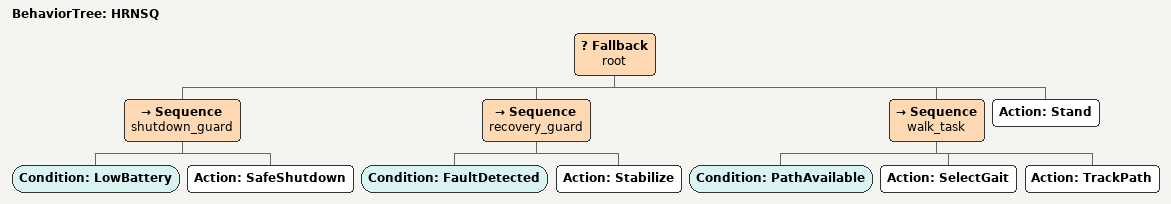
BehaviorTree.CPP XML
<root main_tree_to_execute="HRNSQ">
  <BehaviorTree ID="HRNSQ">
    <Fallback name="root">
      <Sequence name="shutdown_guard">
        <Condition ID="LowBattery"/>
        <Action ID="SafeShutdown"/>
      </Sequence>
      <Sequence name="recovery_guard">
        <Condition ID="FaultDetected"/>
        <Action ID="Stabilize"/>
      </Sequence>
      <Sequence name="walk_task">
        <Condition ID="PathAvailable"/>
        <Action ID="SelectGait"/>
        <Action ID="TrackPath"/>
      </Sequence>
      <Action ID="Stand"/>
    </Fallback>
  </BehaviorTree>
</root>
